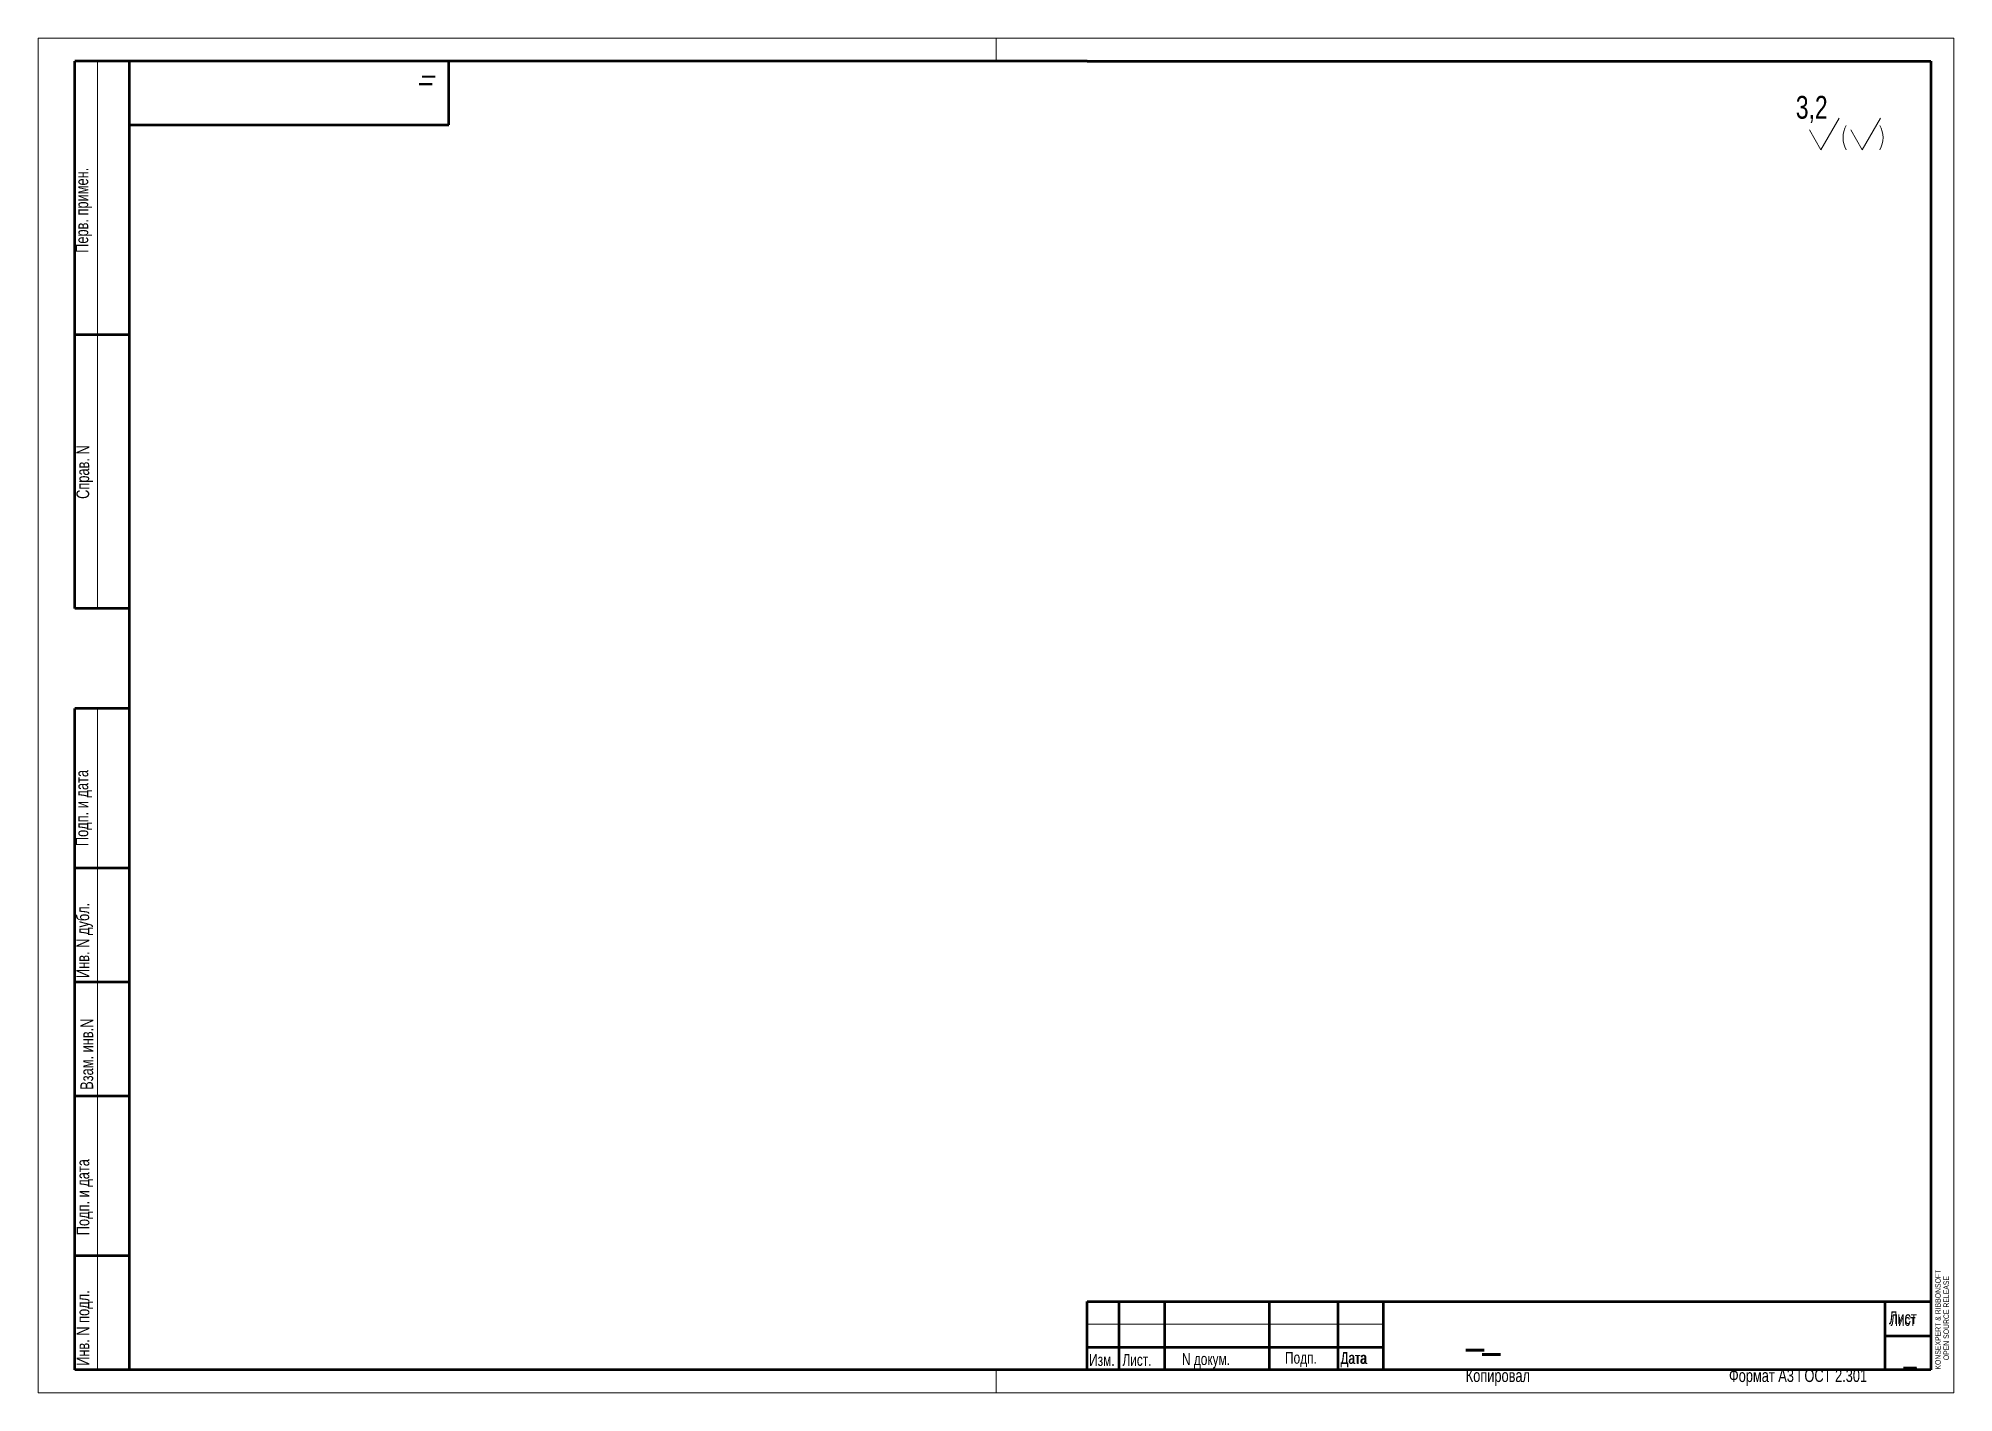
# Model space of a CAD drawing. Header units: millimetres. Extents: x 0 to 420, y 0 to 297.
import ezdxf

# ---------------------------------------------------------------- set-up
doc = ezdxf.new("R2010")
doc.units = ezdxf.units.MM
doc.layers.get('0').update_dxf_attribs({"linetype": 'CONTINUOUS'})
doc.styles.get("Standard").update_dxf_attribs({"font": 'txt', "width": 0.75})

msp = doc.modelspace()

# ---------------------------------------------------------------- linework, layer by layer
at = {"linetype": 'CONTINUOUS', "lineweight": 18}
for p, q in [((0, 297), (420, 297)), ((0, 0), (0, 297)), ((210, 297), (210, 297)), ((210, 292), (210, 297)), ((420, 297), (420, 0)), ((13, 172), (13, 292)), ((390.87, 272.58), (394.87, 279.51)), ((399.95, 272.58), (403.95, 279.51)), ((390.87, 272.58), (388.37, 276.91)), ((399.95, 272.58), (397.45, 276.91)), ((13, 5), (13, 150)), ((210, 0), (210, 5)), ((420, 0), (0, 0))]:
    msp.add_line(p, q, dxfattribs=at)
at = {"linetype": 'CONTINUOUS', "lineweight": 50}
for p, q in [((8, 172), (8, 292)), ((230, 292), (8, 292)), ((20, 5), (20, 292)), ((90, 278), (90, 292)), ((230, 292), (415, 292)), ((415, 292), (415, 5)), ((20, 278), (90, 278)), ((20, 232), (8, 232)), ((20, 172), (8, 172)), ((20, 150), (8, 150)), ((8, 5), (8, 150)), ((20, 115), (8, 115)), ((20, 90), (8, 90)), ((20, 65), (8, 65)), ((20, 30), (8, 30)), ((230, 20), (415, 20)), ((230, 5), (230, 20)), ((237, 5), (237, 20)), ((247, 5), (247, 20)), ((270, 5), (270, 20)), ((285, 5), (285, 20)), ((295, 5), (295, 20)), ((405, 5), (405, 20)), ((230, 10), (295, 10)), ((405, 12.5), (415, 12.5)), ((230, 5), (8, 5)), ((415, 5), (230, 5))]:
    msp.add_line(p, q, dxfattribs=at)
at = {"color": 0, "linetype": 'CONTINUOUS', "lineweight": 0}
msp.add_line((230, 15), (295, 15), dxfattribs=at)
at = {"linetype": 'CONTINUOUS', "lineweight": 18}
for centre, start, end in [((401.07, 275.23), 149.9899, 210.0101), ((399.19, 275.23), 329.9899, 30.0101)]:
    msp.add_arc(centre, 5.33, start, end, dxfattribs=at)

# ---------------------------------------------------------------- texts
at = {"linetype": 'CONTINUOUS', "lineweight": 18, "width": 100}
for s, insert, char_height, attachment_point, rotation in [('_', (86.29, 287.17), 5, 7, 180), ('_', (87.01, 288.8), 5, 7, 180), ('Перв.\\~примен.', (11.79, 249.95), 2.8, 7, 90), ('Справ.\\~N', (12, 196), 2.8, 7, 90), ('Подп.\\~и\\~дата', (11.76, 119.86), 2.8, 7, 90), ('Инв.\\~N\\~дубл.', (12, 90.93), 2.8, 7, 90), ('Взам.\\~инв.N', (9.23, 66.41), 2.8, 1, 90), ('Подп.\\~и\\~дата', (12, 34.52), 2.8, 7, 90), ('Инв.\\~N\\~подл.', (12, 5.88), 2.8, 7, 90), ('KONSEXPERT\\~&\\~RIBBONSOFT', (415.95, 5.07), 1.2, 1, 90), ('OPEN\\~SOURCE\\~RELEASE', (417.76, 7.12), 1.2, 1, 90)]:
    msp.add_mtext(s, dxfattribs=dict(at, insert=insert, char_height=char_height, attachment_point=attachment_point, rotation=rotation))
for s, insert, char_height, attachment_point in [('3,2', (385.39, 284.37), 5, 1), ('Лист', (405.81, 15), 2.8, 7), ('Лист', (406.16, 17.15), 2.5, 1), ('Изм.', (230.42, 8.47), 2.6, 1), ('Лист.', (237.72, 8.49), 2.6, 1), ('N\\~докум.', (250.77, 8.67), 2.6, 1), ('Подп.', (273.37, 8.96), 2.6, 1), ('Дата', (285.55, 8.86), 2.5, 1), ('Дата', (285.56, 8.9), 2.6, 1), ('_', (313.11, 9.01), 7, 7), ('_', (316.65, 8.05), 7, 7), ('Копировал', (313, 1.5), 2.8, 7), ('Формат\\~А3\\~ГОСТ\\~2.301', (370.72, 1.5), 2.8, 7), ('_', (409, 11.71), 5, 1), ('_', (409.08, 11.5), 5, 1)]:
    msp.add_mtext(s, dxfattribs=dict(at, insert=insert, char_height=char_height, attachment_point=attachment_point))

doc.saveas('drawing.dxf')
